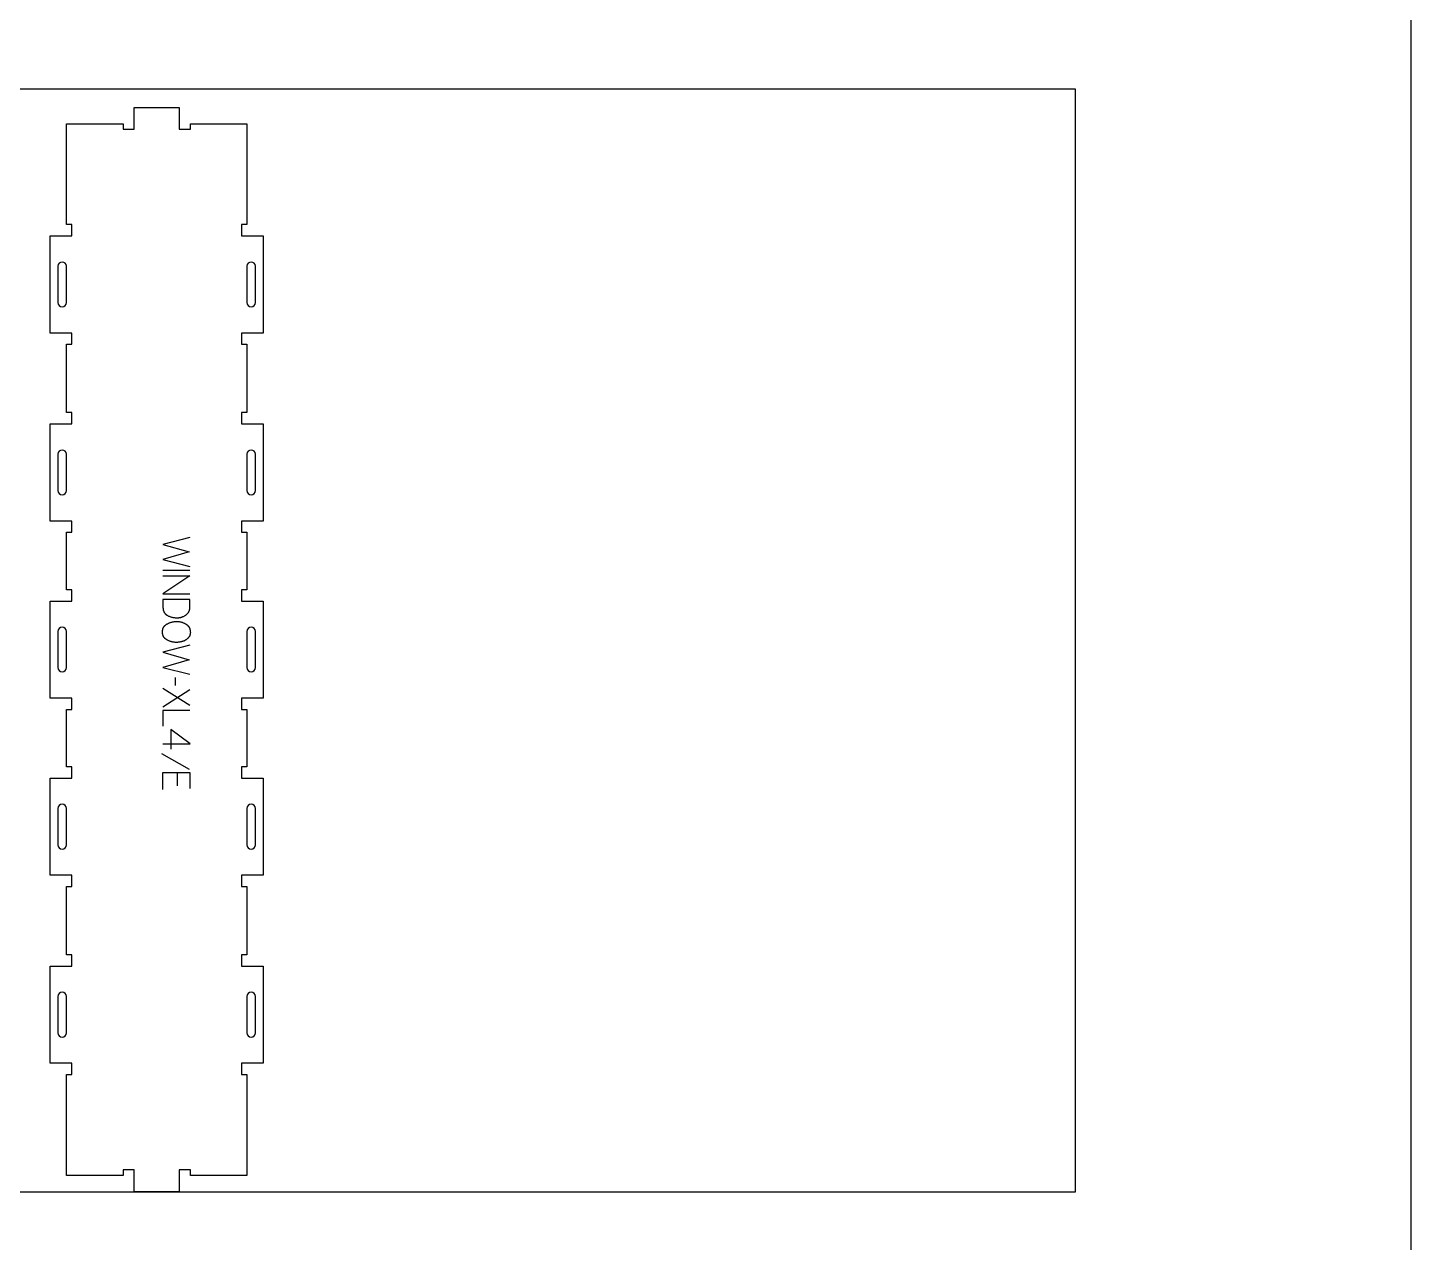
# Model space of a CAD drawing. Extents: x 0 to 4485, y 0 to 8771.
# Drawn here: x 1652 to 3183, y 2387 to 3731 of the extents above; entities that cross this region are included whole.
import ezdxf

# ---------------------------------------------------------------- set-up
doc = ezdxf.new("R2010")
doc.units = 0
for name, color, linetype in [('0_SHEET_SPRUCEPLY_2440X122', 1, 'CONTINUOUS'), ('1_ANYTOOL_1MMDEEP_LABELS_S', 2, 'CONTINUOUS'), ('3_ANYTOOL_CUTTHROUGH_INSID', 4, 'CONTINUOUS'), ('4_ANYTOOL_CUTTHROUGH_OUTSI', 5, 'CONTINUOUS'), ('DONOTCUT', 7, 'CONTINUOUS')]:
    doc.layers.add(name, color=color, linetype=linetype)

msp = doc.modelspace()

# ---------------------------------------------------------------- linework, layer by layer
at = {"layer": '0_SHEET_SPRUCEPLY_2440X122'}
msp.add_lwpolyline([(371.7, 3662.6), (371.7, 2442.6), (2811.7, 2442.6), (2811.7, 3662.6)], close=True, dxfattribs=at)
at = {"layer": '1_ANYTOOL_1MMDEEP_LABELS_S', "color": 2}
for points in [[(1831.8, 3166.6), (1801.8, 3158.9), (1830.9, 3150.5), (1801.8, 3142), (1831.8, 3134.5)], [(1831.8, 3130.1), (1801.8, 3130.1)], [(1801.8, 3124.1), (1831.8, 3124.1), (1801.8, 3104), (1831.8, 3104)], [(1831.8, 3047.2), (1801.8, 3039.5), (1830.9, 3031.1), (1801.8, 3022.6), (1831.8, 3015.1)], [(1815.7, 3002.9), (1815.6, 3011.6)], [(1831.8, 2980.5), (1801.8, 2999.4)], [(1801.8, 2979.3), (1831.8, 2998.2)], [(1831.8, 2975), (1801.8, 2975), (1801.8, 2957.9)], [(1801.8, 2938.1), (1831.9, 2938), (1810.5, 2954)], [(1810.5, 2954), (1810.5, 2932.3)], [(1831.3, 2909.9), (1800.6, 2927)], [(1801.8, 2887.5), (1801.8, 2906.4), (1831.8, 2906.4), (1831.8, 2888.6)], [(1817.9, 2891.8), (1817.9, 2906.4)]]:
    msp.add_lwpolyline(points, dxfattribs=at)
for points in [[(1831.8, 3098), (1801.8, 3098), (1801.9, 3089.5), (1801.9, 3089.1), (1801.9, 3088.7), (1802, 3088.3), (1802, 3087.9), (1802.1, 3087.5), (1802.1, 3087.1), (1802.2, 3086.8), (1802.3, 3086.4), (1802.3, 3086.1), (1802.4, 3085.7), (1802.5, 3085.4), (1802.7, 3085.1), (1802.8, 3084.7), (1802.8, 3084.6), (1802.9, 3084.4), (1803, 3084.3), (1803, 3084.1), (1803.1, 3084), (1803.2, 3083.8), (1803.3, 3083.7), (1803.4, 3083.5), (1803.4, 3083.4), (1803.5, 3083.3), (1803.6, 3083.1), (1803.7, 3083), (1803.8, 3082.9), (1803.9, 3082.7), (1804, 3082.6), (1804.1, 3082.5), (1804.2, 3082.4), (1804.3, 3082.2), (1804.4, 3082.1), (1804.5, 3082), (1804.6, 3081.9), (1804.8, 3081.8), (1804.9, 3081.7), (1805, 3081.5), (1805.1, 3081.4), (1805.2, 3081.3), (1805.4, 3081.2), (1805.5, 3081.1), (1805.6, 3081), (1805.8, 3080.9), (1805.9, 3080.8), (1806, 3080.7), (1806.3, 3080.6), (1806.6, 3080.4), (1806.9, 3080.2), (1807.5, 3079.9), (1808.2, 3079.6), (1808.8, 3079.3), (1809.4, 3079.1), (1810.1, 3078.8), (1810.7, 3078.6), (1811.4, 3078.4), (1812, 3078.3), (1812.7, 3078.1), (1813.4, 3078), (1814, 3077.9), (1814.7, 3077.8), (1815.4, 3077.7), (1816.1, 3077.6), (1816.8, 3077.6), (1817.5, 3077.6), (1818.1, 3077.6), (1818.7, 3077.6), (1819.3, 3077.7), (1819.9, 3077.8), (1820.4, 3077.8), (1820.7, 3077.9), (1821, 3077.9), (1821.3, 3078), (1821.6, 3078.1), (1821.8, 3078.1), (1822.1, 3078.2), (1822.4, 3078.3), (1822.7, 3078.4), (1822.9, 3078.5), (1823.2, 3078.6), (1823.5, 3078.7), (1823.7, 3078.8), (1824, 3078.9), (1824.3, 3079), (1824.8, 3079.2), (1825.3, 3079.5), (1825.8, 3079.8), (1826.3, 3080.1), (1826.6, 3080.3), (1826.9, 3080.5), (1827.2, 3080.7), (1827.5, 3080.9), (1827.8, 3081.1), (1828, 3081.3), (1828.3, 3081.5), (1828.5, 3081.7), (1828.8, 3082), (1829, 3082.2), (1829.2, 3082.4), (1829.4, 3082.6), (1829.6, 3082.9), (1829.8, 3083.1), (1830, 3083.4), (1830.1, 3083.6), (1830.3, 3083.9), (1830.4, 3084.1), (1830.6, 3084.4), (1830.7, 3084.6), (1830.8, 3084.9), (1830.9, 3085.1), (1831, 3085.4), (1831.1, 3085.7), (1831.2, 3086), (1831.3, 3086.2), (1831.4, 3086.5), (1831.4, 3086.8), (1831.5, 3087.1), (1831.5, 3087.4), (1831.5, 3087.7), (1831.5, 3088), (1831.6, 3090.4), (1831.7, 3092.9), (1831.8, 3095.4)], [(1832.2, 3061.5), (1832.2, 3061.2), (1832.1, 3060.8), (1832.1, 3060.4), (1832.1, 3060.1), (1832, 3059.9), (1832, 3059.7), (1832, 3059.6), (1832, 3059.4), (1831.9, 3059.2), (1831.9, 3059.1), (1831.8, 3058.9), (1831.8, 3058.8), (1831.7, 3058.6), (1831.7, 3058.4), (1831.6, 3058.3), (1831.6, 3058.1), (1831.5, 3058), (1831.5, 3057.8), (1831.4, 3057.7), (1831.3, 3057.5), (1831.3, 3057.4), (1831.2, 3057.2), (1831.1, 3057.1), (1831, 3057), (1830.9, 3056.8), (1830.9, 3056.7), (1830.8, 3056.6), (1830.7, 3056.4), (1830.5, 3056.2), (1830.3, 3055.9), (1830.1, 3055.7), (1829.9, 3055.4), (1829.7, 3055.2), (1829.5, 3055), (1829.2, 3054.7), (1829, 3054.5), (1828.8, 3054.3), (1828.5, 3054.1), (1828.3, 3053.9), (1828, 3053.7), (1827.8, 3053.5), (1827.5, 3053.3), (1827.2, 3053.1), (1826.9, 3053), (1826.6, 3052.8), (1826.4, 3052.6), (1826.1, 3052.5), (1825.8, 3052.3), (1825.5, 3052.2), (1825.2, 3052.1), (1824.9, 3051.9), (1824.5, 3051.8), (1824.2, 3051.7), (1823.9, 3051.6), (1823.6, 3051.5), (1823.3, 3051.4), (1822.9, 3051.3), (1822.6, 3051.2), (1822.3, 3051.1), (1821.9, 3051), (1821.2, 3050.9), (1820.6, 3050.7), (1819.9, 3050.6), (1819.2, 3050.5), (1818.6, 3050.5), (1817.9, 3050.4), (1817.3, 3050.4), (1816.6, 3050.4), (1816, 3050.4), (1815.4, 3050.4), (1814.7, 3050.5), (1814.1, 3050.6), (1813.5, 3050.7), (1812.8, 3050.8), (1812.2, 3050.9), (1811.5, 3051.1), (1810.9, 3051.3), (1810.3, 3051.5), (1809.6, 3051.7), (1809, 3051.9), (1808.4, 3052.2), (1807.7, 3052.5), (1807.1, 3052.8), (1806.4, 3053.1), (1806.1, 3053.3), (1805.8, 3053.5), (1805.5, 3053.7), (1805.3, 3053.9), (1805, 3054.1), (1804.7, 3054.3), (1804.5, 3054.5), (1804.2, 3054.7), (1804.1, 3054.8), (1804, 3055), (1803.9, 3055.1), (1803.8, 3055.2), (1803.7, 3055.3), (1803.5, 3055.4), (1803.4, 3055.5), (1803.3, 3055.7), (1803.2, 3055.8), (1803.1, 3055.9), (1803.1, 3056), (1803, 3056.2), (1802.9, 3056.3), (1802.8, 3056.4), (1802.7, 3056.6), (1802.6, 3056.7), (1802.5, 3056.8), (1802.5, 3057), (1802.4, 3057.1), (1802.3, 3057.3), (1802.3, 3057.4), (1802.2, 3057.6), (1802.1, 3057.7), (1802.1, 3057.9), (1802, 3058), (1802, 3058.2), (1801.9, 3058.3), (1801.8, 3058.5), (1801.8, 3058.8), (1801.7, 3059.1), (1801.6, 3059.4), (1801.5, 3059.7), (1801.5, 3060.1), (1801.4, 3060.4), (1801.4, 3060.8), (1801.4, 3061.1), (1801.4, 3061.5), (1801.3, 3061.9), (1801.4, 3062.3), (1801.4, 3062.6), (1801.4, 3063), (1801.4, 3063.4), (1801.5, 3063.7), (1801.5, 3064.1), (1801.6, 3064.4), (1801.7, 3064.7), (1801.8, 3065.1), (1801.9, 3065.4), (1801.9, 3065.6), (1802, 3065.7), (1802, 3065.9), (1802.1, 3066), (1802.1, 3066.2), (1802.2, 3066.3), (1802.3, 3066.5), (1802.3, 3066.6), (1802.4, 3066.8), (1802.5, 3066.9), (1802.6, 3067), (1802.6, 3067.2), (1802.7, 3067.3), (1802.8, 3067.5), (1802.9, 3067.6), (1803, 3067.7), (1803.1, 3067.9), (1803.2, 3068), (1803.3, 3068.1), (1803.4, 3068.3), (1803.5, 3068.4), (1803.6, 3068.5), (1803.7, 3068.6), (1803.8, 3068.7), (1803.9, 3068.9), (1804, 3069), (1804.1, 3069.1), (1804.3, 3069.2), (1804.4, 3069.3), (1804.5, 3069.4), (1804.8, 3069.6), (1805, 3069.9), (1805.3, 3070.1), (1805.6, 3070.3), (1805.9, 3070.4), (1806.2, 3070.6), (1806.5, 3070.8), (1807.2, 3071.1), (1807.8, 3071.5), (1808.5, 3071.7), (1809.1, 3072), (1809.8, 3072.3), (1810.4, 3072.5), (1811.1, 3072.7), (1811.7, 3072.9), (1812.4, 3073), (1813, 3073.2), (1813.7, 3073.3), (1814.3, 3073.4), (1815, 3073.5), (1815.6, 3073.5), (1816.3, 3073.6), (1816.9, 3073.6), (1817.6, 3073.6), (1818.3, 3073.5), (1819, 3073.5), (1819.7, 3073.4), (1820.4, 3073.3), (1821, 3073.2), (1821.7, 3073), (1822.3, 3072.8), (1823, 3072.7), (1823.6, 3072.4), (1824.3, 3072.2), (1824.9, 3071.9), (1825.5, 3071.7), (1826.1, 3071.4), (1826.7, 3071), (1827.3, 3070.7), (1827.6, 3070.5), (1827.9, 3070.3), (1828.2, 3070.1), (1828.5, 3069.9), (1828.7, 3069.7), (1829, 3069.5), (1829.2, 3069.2), (1829.5, 3069), (1829.6, 3068.9), (1829.7, 3068.8), (1829.8, 3068.7), (1829.9, 3068.5), (1830, 3068.4), (1830.1, 3068.3), (1830.2, 3068.2), (1830.3, 3068), (1830.4, 3067.9), (1830.5, 3067.8), (1830.6, 3067.6), (1830.6, 3067.5), (1830.7, 3067.4), (1830.8, 3067.2), (1830.9, 3067.1), (1831, 3066.9), (1831, 3066.8), (1831.1, 3066.7), (1831.2, 3066.4), (1831.4, 3066.1), (1831.5, 3065.7), (1831.6, 3065.4), (1831.7, 3065.1), (1831.8, 3064.8), (1831.9, 3064.4), (1831.9, 3064.1), (1832, 3063.8), (1832, 3063.4), (1832.1, 3063), (1832.1, 3062.7), (1832.1, 3062.3), (1832.2, 3061.9)]]:
    msp.add_lwpolyline(points, close=True, dxfattribs=at)
at = {"layer": '3_ANYTOOL_CUTTHROUGH_INSID', "color": 4}
for points in [[(1695.2, 3426.5), (1695.2, 3466.5, 1), (1685.7, 3466.5), (1685.7, 3426.5, 1)], [(1894.7, 3426.5, 1), (1904.2, 3426.5), (1904.2, 3466.5, 1), (1894.7, 3466.5)], [(1695.2, 3218.5), (1695.2, 3258.5, 1), (1685.7, 3258.5), (1685.7, 3218.5, 1)], [(1894.7, 3218.5, 1), (1904.2, 3218.5), (1904.2, 3258.5, 1), (1894.7, 3258.5)], [(1695.2, 3022.5), (1695.2, 3062.5, 1), (1685.7, 3062.5), (1685.7, 3022.5, 1)], [(1894.8, 3022.5, 1), (1904.3, 3022.5), (1904.3, 3062.5, 1), (1894.8, 3062.5)], [(1695.2, 2826.5), (1695.2, 2866.5, 1), (1685.7, 2866.5), (1685.7, 2826.5, 1)], [(1894.7, 2826.5, 1), (1904.2, 2826.5), (1904.2, 2866.5, 1), (1894.7, 2866.5)], [(1695.2, 2618.5), (1695.2, 2658.5, 1), (1685.7, 2658.5), (1685.7, 2618.5, 1)], [(1894.7, 2618.5, 1), (1904.2, 2618.5), (1904.2, 2658.5, 1), (1894.7, 2658.5)]]:
    msp.add_lwpolyline(points, format="xyb", close=True, dxfattribs=at)
at = {"layer": '4_ANYTOOL_CUTTHROUGH_OUTSI', "color": 5}
msp.add_lwpolyline([(1894.7, 3512.7), (1888.7, 3512.7), (1888.7, 3500.2), (1912.7, 3500.2), (1912.7, 3392.7), (1888.7, 3392.7), (1888.7, 3380.2), (1894.7, 3380.2), (1894.7, 3304.7), (1888.7, 3304.7), (1888.7, 3292.2), (1912.7, 3292.2), (1912.7, 3184.7), (1888.7, 3184.7), (1888.7, 3172.2), (1894.7, 3172.2), (1894.8, 3108.7), (1888.8, 3108.7), (1888.8, 3096.2), (1912.8, 3096.2), (1912.8, 2988.7), (1888.8, 2988.7), (1888.8, 2976.2), (1894.8, 2976.2), (1894.7, 2912.7), (1888.7, 2912.7), (1888.7, 2900.2), (1912.7, 2900.2), (1912.7, 2792.7), (1888.7, 2792.7), (1888.7, 2780.2), (1894.7, 2780.2), (1894.7, 2704.7), (1888.7, 2704.7), (1888.7, 2692.2), (1912.7, 2692.2), (1912.7, 2584.7), (1888.7, 2584.7), (1888.7, 2572.2), (1894.7, 2572.2), (1894.7, 2460.7), (1832.2, 2460.7), (1832.2, 2466.7), (1819.7, 2466.7), (1819.7, 2442.7), (1770.2, 2442.7), (1770.2, 2466.7), (1757.7, 2466.7), (1757.7, 2460.7), (1695.2, 2460.7), (1695.2, 2572.2), (1701.2, 2572.2), (1701.2, 2584.7), (1677.2, 2584.7), (1677.2, 2692.2), (1701.2, 2692.2), (1701.2, 2704.7), (1695.2, 2704.7), (1695.2, 2780.2), (1701.2, 2780.2), (1701.2, 2792.7), (1677.2, 2792.7), (1677.2, 2900.2), (1701.2, 2900.2), (1701.2, 2912.7), (1695.2, 2912.7), (1695.2, 2976.2), (1701.2, 2976.2), (1701.2, 2988.7), (1677.2, 2988.7), (1677.2, 3096.2), (1701.2, 3096.2), (1701.2, 3108.7), (1695.2, 3108.7), (1695.2, 3172.2), (1701.2, 3172.2), (1701.2, 3184.7), (1677.2, 3184.7), (1677.2, 3292.2), (1701.2, 3292.2), (1701.2, 3304.7), (1695.2, 3304.7), (1695.2, 3380.2), (1701.2, 3380.2), (1701.2, 3392.7), (1677.2, 3392.7), (1677.2, 3500.2), (1701.2, 3500.2), (1701.2, 3512.7), (1695.2, 3512.7), (1695.2, 3624.2), (1757.7, 3624.2), (1757.7, 3618.2), (1770.2, 3618.2), (1770.2, 3642.2), (1819.7, 3642.2), (1819.7, 3618.2), (1832.2, 3618.2), (1832.2, 3624.2), (1894.7, 3624.2)], close=True, dxfattribs=at)
at = {"layer": 'DONOTCUT'}
msp.add_lwpolyline([(0, 0), (3183.4, 0), (3183.4, 5593.4), (0, 5593.4)], close=True, dxfattribs=at)

doc.saveas('drawing.dxf')
